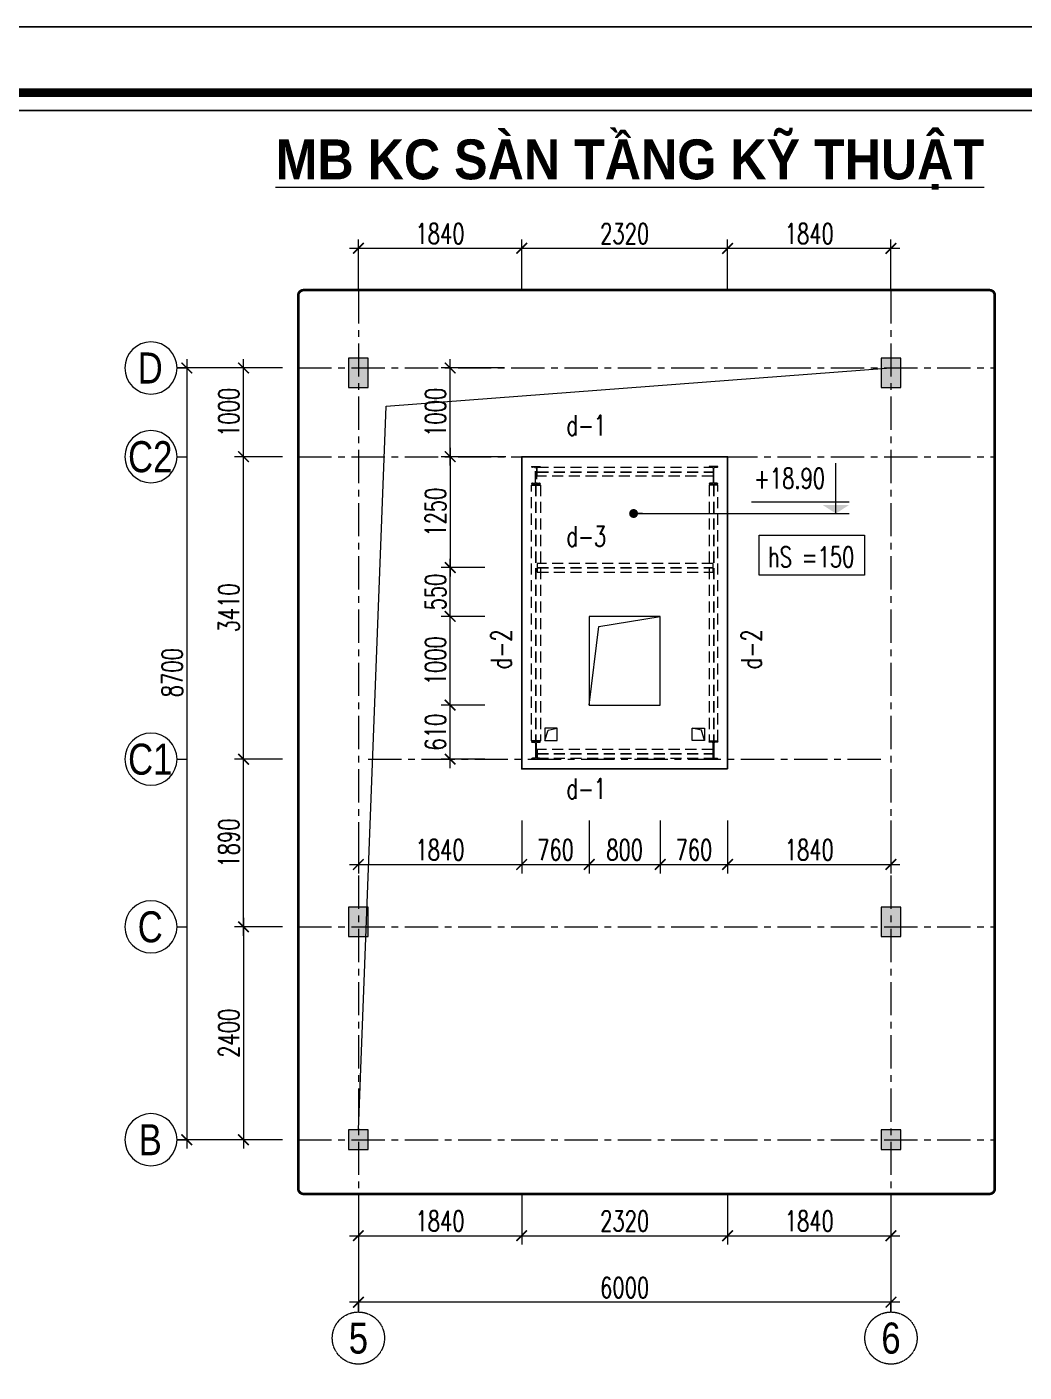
# Model space of a CAD drawing. Header units: millimetres. Extents: x 61738 to 439738, y 60858 to 151243.
# Drawn here: x 243326 to 254560, y 98635 to 113800 of the extents above; entities that cross this region are included whole.
import ezdxf
from ezdxf.enums import TextEntityAlignment as Align

# ---------------------------------------------------------------- set-up
doc = ezdxf.new("R2010")
doc.units = ezdxf.units.MM
doc.linetypes.add('CENTER', pattern=[2, 1.25, -0.25, 0.25, -0.25])
doc.linetypes.add('HIDDEN', pattern=[0.375, 0.25, -0.125])
for name, color, linetype, lineweight in [('10-TEXT', 4, 'Continuous', 15), ('3-THAY', 7, 'Continuous', 18), ('5-DUT', 2, 'HIDDEN', 15), ('6-TRUC', 8, 'CENTER', 9), ('7-HATCH', 8, 'Continuous', 13), ('8-DIM', 8, 'Continuous', 15), ('9-SO HIEU', 8, 'Continuous', 15), ('TEXT', 7, 'Continuous', 25)]:
    doc.layers.add(name, color=color, linetype=linetype, lineweight=lineweight)
for name, color, linetype in [('Khungbo', 32, 'Continuous'), ('KICHTHUOC', 8, 'Continuous'), ('NETTHAY', 9, 'Continuous')]:
    doc.layers.add(name, color=color, linetype=linetype)
doc.styles.add('A3 - Text 2.3', font='Vnsimli.shx', dxfattribs={"width": 0.7, "height": 230})
doc.styles.add('A3 - Text 3.5', font='VnArialH.TTF', dxfattribs={"width": 0.8, "height": 350})
doc.styles.add('A3 - Text 4.5', font='VnArialH-Bold.TTF', dxfattribs={"width": 0.9, "height": 450})
doc.styles.add('A3-Text 2.3', font='vnsimli.shx', dxfattribs={"width": 0.7, "height": 230, "bigfont": 'vn.shx'})
doc.styles.add('T2', font='VnArialH.TTF', dxfattribs={"width": 0.8})
doc.dimstyles.new('A3-1-100', dxfattribs={"dimtxt": 200, "dimasz": 120, "dimexe": 100, "dimexo": 0, "dimgap": 50, "dimtad": 1, "dimdec": 0, "dimdsep": 49, "dimtxsty": 'A3-Text 2.3', "dimblk": 'ARCHTICK', "dimcen": 10, "dimdle": 100, "dimclrd": 8, "dimclre": 8, "dimclrt": 2, "dimadec": 0, "dimazin": 2, "dimtfac": 1, "dimtdec": 0, "dimtix": 1, "dimtmove": 1, "dimatfit": 3, "dimldrblk": 'DOT', "dimfxl": 1, "dimtolj": 1, "dimtzin": 0, "dimlwd": -1, "dimlwe": -1, "dimarcsym": 0})

# ---------------------------------------------------------------- blocks, each defined once
blk = doc.blocks.new('_ArchTick')
at = {"color": 0, "linetype": 'ByBlock', "const_width": 0.15}
blk.add_lwpolyline([(-0.5, -0.5), (0.5, 0.5)], dxfattribs=at)
blk = doc.blocks.new('*D83')
at = {"layer": '8-DIM', "color": 8, "ltscale": 100, "transparency": 16777216}
for p, q in [((247060, 110833), (247060, 111404)), ((248900, 110833), (248900, 111404))]:
    blk.add_line(p, q, dxfattribs=at)
at = {"layer": '8-DIM', "color": 8, "linetype": 'ByBlock', "ltscale": 100, "transparency": 16777216}
blk.add_line((246960, 111304), (249000, 111304), dxfattribs=at)
at = {"layer": 'Defpoints', "color": 0, "ltscale": 100, "transparency": 16777216}
for p in [(248900, 111304), (247060, 110833), (248900, 110833)]:
    blk.add_point(p, dxfattribs=at)
at = {"layer": '8-DIM', "color": 8, "ltscale": 100, "transparency": 16777216, "xscale": 120, "yscale": 120, "zscale": 120, "rotation": 180}
blk.add_blockref('_ArchTick', (247060, 111304), dxfattribs=at)
at = {"layer": '8-DIM', "color": 8, "ltscale": 100, "transparency": 16777216, "xscale": 120, "yscale": 120, "zscale": 120}
blk.add_blockref('_ArchTick', (248900, 111304), dxfattribs=at)
at = {"layer": '8-DIM', "color": 2, "ltscale": 100, "transparency": 16777216, "insert": (247980, 111469), "char_height": 230, "attachment_point": 5, "style": 'A3-Text 2.3'}
blk.add_mtext('\\A1;1840', dxfattribs=at)
blk = doc.blocks.new('_Dot')
at = {"color": 0, "linetype": 'ByBlock', "lineweight": -2}
blk.add_line((-0.5, 0), (-1, 0), dxfattribs=at)
at = {"color": 0, "linetype": 'ByBlock', "const_width": 0.5}
blk.add_lwpolyline([(-0.25, 0, 1), (0.25, 0, 1)], format="xyb", close=True, dxfattribs=at)
blk = doc.blocks.new('*D84')
at = {"layer": '8-DIM', "color": 8, "ltscale": 100, "transparency": 16777216}
for p, q in [((248900, 110833), (248900, 111404)), ((251220, 110833), (251220, 111404))]:
    blk.add_line(p, q, dxfattribs=at)
at = {"layer": '8-DIM', "color": 8, "linetype": 'ByBlock', "ltscale": 100, "transparency": 16777216}
blk.add_line((248800, 111304), (251320, 111304), dxfattribs=at)
at = {"layer": 'Defpoints', "color": 0, "ltscale": 100, "transparency": 16777216}
for p in [(251220, 111304), (248900, 110833), (251220, 110833)]:
    blk.add_point(p, dxfattribs=at)
at = {"layer": '8-DIM', "color": 8, "ltscale": 100, "transparency": 16777216, "xscale": 120, "yscale": 120, "zscale": 120, "rotation": 180}
blk.add_blockref('_ArchTick', (248900, 111304), dxfattribs=at)
at = {"layer": '8-DIM', "color": 8, "ltscale": 100, "transparency": 16777216, "xscale": 120, "yscale": 120, "zscale": 120}
blk.add_blockref('_ArchTick', (251220, 111304), dxfattribs=at)
at = {"layer": '8-DIM', "color": 2, "ltscale": 100, "transparency": 16777216, "insert": (250060, 111469), "char_height": 230, "attachment_point": 5, "style": 'A3-Text 2.3'}
blk.add_mtext('\\A1;2320', dxfattribs=at)
blk = doc.blocks.new('*D85')
at = {"layer": '8-DIM', "color": 8, "ltscale": 100, "transparency": 16777216}
for p, q in [((251220, 110833), (251220, 111404)), ((253060, 110833), (253060, 111404))]:
    blk.add_line(p, q, dxfattribs=at)
at = {"layer": '8-DIM', "color": 8, "linetype": 'ByBlock', "ltscale": 100, "transparency": 16777216}
blk.add_line((251120, 111304), (253160, 111304), dxfattribs=at)
at = {"layer": 'Defpoints', "color": 0, "ltscale": 100, "transparency": 16777216}
for p in [(253060, 111304), (251220, 110833), (253060, 110833)]:
    blk.add_point(p, dxfattribs=at)
at = {"layer": '8-DIM', "color": 8, "ltscale": 100, "transparency": 16777216, "xscale": 120, "yscale": 120, "zscale": 120, "rotation": 180}
blk.add_blockref('_ArchTick', (251220, 111304), dxfattribs=at)
at = {"layer": '8-DIM', "color": 8, "ltscale": 100, "transparency": 16777216, "xscale": 120, "yscale": 120, "zscale": 120}
blk.add_blockref('_ArchTick', (253060, 111304), dxfattribs=at)
at = {"layer": '8-DIM', "color": 2, "ltscale": 100, "transparency": 16777216, "insert": (252140, 111469), "char_height": 230, "attachment_point": 5, "style": 'A3-Text 2.3'}
blk.add_mtext('\\A1;1840', dxfattribs=at)
blk = doc.blocks.new('Truc Y')
at = {"layer": '10-TEXT', "color": 2}
blk.add_line((0, 0), (-150, 0), dxfattribs=at)
blk.add_circle((400, 0), 400, dxfattribs=at)
at = {"layer": '10-TEXT', "color": 2, "style": 'T2', "width": 0.8}
blk.add_attdef('A', text='', height=500, dxfattribs=at).set_placement((400, 13), align=Align.MIDDLE_CENTER)
blk = doc.blocks.new('*D86')
at = {"layer": '8-DIM', "color": 8, "linetype": 'ByBlock', "ltscale": 100, "transparency": 16777216}
blk.add_line((245766, 103555), (245766, 105645), dxfattribs=at)
at = {"layer": '8-DIM', "color": 8, "ltscale": 100, "transparency": 16777216}
for p, q in [((246204, 105545), (245666, 105545)), ((246204, 103655), (245666, 103655))]:
    blk.add_line(p, q, dxfattribs=at)
at = {"layer": 'Defpoints', "color": 0, "ltscale": 100, "transparency": 16777216}
for p in [(245766, 105545), (246204, 105545), (246204, 103655)]:
    blk.add_point(p, dxfattribs=at)
at = {"layer": '8-DIM', "color": 8, "ltscale": 100, "transparency": 16777216, "xscale": 120, "yscale": 120, "zscale": 120}
for p, rotation in [((245766, 105545), 90), ((245766, 103655), 270)]:
    blk.add_blockref('_ArchTick', p, dxfattribs=dict(at, rotation=rotation))
at = {"layer": '8-DIM', "color": 2, "ltscale": 100, "transparency": 16777216, "insert": (245601, 104600), "char_height": 230, "attachment_point": 5, "rotation": 90, "style": 'A3-Text 2.3'}
blk.add_mtext('\\A1;1890', dxfattribs=at)
blk = doc.blocks.new('*D87')
at = {"layer": '8-DIM', "color": 8, "linetype": 'ByBlock', "ltscale": 100, "transparency": 16777216}
blk.add_line((245766, 105445), (245766, 109055), dxfattribs=at)
at = {"layer": '8-DIM', "color": 8, "ltscale": 100, "transparency": 16777216}
for p, q in [((246204, 108955), (245666, 108955)), ((246204, 105545), (245666, 105545))]:
    blk.add_line(p, q, dxfattribs=at)
at = {"layer": 'Defpoints', "color": 0, "ltscale": 100, "transparency": 16777216}
for p in [(245766, 108955), (246204, 108955), (246204, 105545)]:
    blk.add_point(p, dxfattribs=at)
at = {"layer": '8-DIM', "color": 8, "ltscale": 100, "transparency": 16777216, "xscale": 120, "yscale": 120, "zscale": 120}
for p, rotation in [((245766, 108955), 90), ((245766, 105545), 270)]:
    blk.add_blockref('_ArchTick', p, dxfattribs=dict(at, rotation=rotation))
at = {"layer": '8-DIM', "color": 2, "ltscale": 100, "transparency": 16777216, "insert": (245601, 107250), "char_height": 230, "attachment_point": 5, "rotation": 90, "style": 'A3-Text 2.3'}
blk.add_mtext('\\A1;3410', dxfattribs=at)
blk = doc.blocks.new('*D88')
at = {"layer": '8-DIM', "color": 8, "ltscale": 100, "transparency": 16777216}
for p, q in [((246204, 109955), (245666, 109955)), ((246204, 108955), (245666, 108955))]:
    blk.add_line(p, q, dxfattribs=at)
at = {"layer": '8-DIM', "color": 8, "linetype": 'ByBlock', "ltscale": 100, "transparency": 16777216}
blk.add_line((245766, 108855), (245766, 110055), dxfattribs=at)
at = {"layer": 'Defpoints', "color": 0, "ltscale": 100, "transparency": 16777216}
for p in [(245766, 109955), (246204, 109955), (246204, 108955)]:
    blk.add_point(p, dxfattribs=at)
at = {"layer": '8-DIM', "color": 8, "ltscale": 100, "transparency": 16777216, "xscale": 120, "yscale": 120, "zscale": 120}
for p, rotation in [((245766, 109955), 90), ((245766, 108955), 270)]:
    blk.add_blockref('_ArchTick', p, dxfattribs=dict(at, rotation=rotation))
at = {"layer": '8-DIM', "color": 2, "ltscale": 100, "transparency": 16777216, "insert": (245601, 109455), "char_height": 230, "attachment_point": 5, "rotation": 90, "style": 'A3-Text 2.3'}
blk.add_mtext('\\A1;1000', dxfattribs=at)
blk = doc.blocks.new('*D89')
at = {"layer": '8-DIM', "color": 8, "ltscale": 100, "transparency": 16777216}
for p, q in [((246204, 109955), (245027, 109955)), ((246204, 101255), (245027, 101255))]:
    blk.add_line(p, q, dxfattribs=at)
at = {"layer": '8-DIM', "color": 8, "linetype": 'ByBlock', "ltscale": 100, "transparency": 16777216}
blk.add_line((245127, 110055), (245127, 101155), dxfattribs=at)
at = {"layer": 'Defpoints', "color": 0, "ltscale": 100, "transparency": 16777216}
for p in [(246204, 109955), (245127, 101255), (246204, 101255)]:
    blk.add_point(p, dxfattribs=at)
at = {"layer": '8-DIM', "color": 8, "ltscale": 100, "transparency": 16777216, "xscale": 120, "yscale": 120, "zscale": 120}
for p, rotation in [((245127, 109955), 90), ((245127, 101255), 270)]:
    blk.add_blockref('_ArchTick', p, dxfattribs=dict(at, rotation=rotation))
at = {"layer": '8-DIM', "color": 2, "ltscale": 100, "transparency": 16777216, "insert": (244962, 106520), "char_height": 230, "attachment_point": 5, "rotation": 90, "style": 'A3-Text 2.3'}
blk.add_mtext('\\A1;8700', dxfattribs=at)
blk = doc.blocks.new('*D90')
at = {"layer": '8-DIM', "color": 8, "linetype": 'ByBlock', "ltscale": 500, "transparency": 16777216}
blk.add_line((245766, 103755), (245766, 101155), dxfattribs=at)
at = {"layer": '8-DIM', "color": 8, "ltscale": 500, "transparency": 16777216}
for p, q in [((246204, 103655), (245666, 103655)), ((246204, 101255), (245666, 101255))]:
    blk.add_line(p, q, dxfattribs=at)
at = {"layer": 'Defpoints', "color": 0, "ltscale": 500, "transparency": 16777216}
for p in [(246204, 103655), (245766, 101255), (246204, 101255)]:
    blk.add_point(p, dxfattribs=at)
at = {"layer": '8-DIM', "color": 8, "ltscale": 500, "transparency": 16777216, "xscale": 120, "yscale": 120, "zscale": 120}
for p, rotation in [((245766, 103655), 90), ((245766, 101255), 270)]:
    blk.add_blockref('_ArchTick', p, dxfattribs=dict(at, rotation=rotation))
at = {"layer": '8-DIM', "color": 2, "ltscale": 500, "transparency": 16777216, "insert": (245601, 102455), "char_height": 230, "attachment_point": 5, "rotation": 90, "style": 'A3-Text 2.3'}
blk.add_mtext('\\A1;2400', dxfattribs=at)
blk = doc.blocks.new('Truc X')
at = {"layer": '6-TRUC', "color": 2}
blk.add_line((0, 0), (0, 150), dxfattribs=at)
blk.add_circle((0, -400), 400, dxfattribs=at)
at = {"layer": '6-TRUC', "color": 2, "style": 'A3 - Text 3.5', "width": 0.8}
blk.add_attdef('1', text='', height=500, dxfattribs=at).set_placement((-13, -400), align=Align.MIDDLE_CENTER)
blk = doc.blocks.new('*D91')
at = {"layer": '8-DIM', "color": 8, "ltscale": 100, "transparency": 16777216}
for p, q in [((247060, 100644), (247060, 100073)), ((248900, 100644), (248900, 100073))]:
    blk.add_line(p, q, dxfattribs=at)
at = {"layer": '8-DIM', "color": 8, "linetype": 'ByBlock', "ltscale": 100, "transparency": 16777216}
blk.add_line((246960, 100173), (249000, 100173), dxfattribs=at)
at = {"layer": 'Defpoints', "color": 0, "ltscale": 100, "transparency": 16777216}
for p in [(247060, 100644), (248900, 100644), (248900, 100173)]:
    blk.add_point(p, dxfattribs=at)
at = {"layer": '8-DIM', "color": 8, "ltscale": 100, "transparency": 16777216, "xscale": 120, "yscale": 120, "zscale": 120, "rotation": 180}
blk.add_blockref('_ArchTick', (247060, 100173), dxfattribs=at)
at = {"layer": '8-DIM', "color": 8, "ltscale": 100, "transparency": 16777216, "xscale": 120, "yscale": 120, "zscale": 120}
blk.add_blockref('_ArchTick', (248900, 100173), dxfattribs=at)
at = {"layer": '8-DIM', "color": 2, "ltscale": 100, "transparency": 16777216, "insert": (247980, 100338), "char_height": 230, "attachment_point": 5, "style": 'A3-Text 2.3'}
blk.add_mtext('\\A1;1840', dxfattribs=at)
blk = doc.blocks.new('*D92')
at = {"layer": '8-DIM', "color": 8, "ltscale": 100, "transparency": 16777216}
for p, q in [((248900, 100644), (248900, 100073)), ((251220, 100644), (251220, 100073))]:
    blk.add_line(p, q, dxfattribs=at)
at = {"layer": '8-DIM', "color": 8, "linetype": 'ByBlock', "ltscale": 100, "transparency": 16777216}
blk.add_line((248800, 100173), (251320, 100173), dxfattribs=at)
at = {"layer": 'Defpoints', "color": 0, "ltscale": 100, "transparency": 16777216}
for p in [(248900, 100644), (251220, 100644), (251220, 100173)]:
    blk.add_point(p, dxfattribs=at)
at = {"layer": '8-DIM', "color": 8, "ltscale": 100, "transparency": 16777216, "xscale": 120, "yscale": 120, "zscale": 120, "rotation": 180}
blk.add_blockref('_ArchTick', (248900, 100173), dxfattribs=at)
at = {"layer": '8-DIM', "color": 8, "ltscale": 100, "transparency": 16777216, "xscale": 120, "yscale": 120, "zscale": 120}
blk.add_blockref('_ArchTick', (251220, 100173), dxfattribs=at)
at = {"layer": '8-DIM', "color": 2, "ltscale": 100, "transparency": 16777216, "insert": (250060, 100338), "char_height": 230, "attachment_point": 5, "style": 'A3-Text 2.3'}
blk.add_mtext('\\A1;2320', dxfattribs=at)
blk = doc.blocks.new('*D93')
at = {"layer": '8-DIM', "color": 8, "ltscale": 100, "transparency": 16777216}
for p, q in [((251220, 100644), (251220, 100073)), ((253060, 100644), (253060, 100073))]:
    blk.add_line(p, q, dxfattribs=at)
at = {"layer": '8-DIM', "color": 8, "linetype": 'ByBlock', "ltscale": 100, "transparency": 16777216}
blk.add_line((251120, 100173), (253160, 100173), dxfattribs=at)
at = {"layer": 'Defpoints', "color": 0, "ltscale": 100, "transparency": 16777216}
for p in [(251220, 100644), (253060, 100644), (253060, 100173)]:
    blk.add_point(p, dxfattribs=at)
at = {"layer": '8-DIM', "color": 8, "ltscale": 100, "transparency": 16777216, "xscale": 120, "yscale": 120, "zscale": 120, "rotation": 180}
blk.add_blockref('_ArchTick', (251220, 100173), dxfattribs=at)
at = {"layer": '8-DIM', "color": 8, "ltscale": 100, "transparency": 16777216, "xscale": 120, "yscale": 120, "zscale": 120}
blk.add_blockref('_ArchTick', (253060, 100173), dxfattribs=at)
at = {"layer": '8-DIM', "color": 2, "ltscale": 100, "transparency": 16777216, "insert": (252140, 100338), "char_height": 230, "attachment_point": 5, "style": 'A3-Text 2.3'}
blk.add_mtext('\\A1;1840', dxfattribs=at)
blk = doc.blocks.new('*D94')
at = {"layer": '8-DIM', "color": 8, "ltscale": 100, "transparency": 16777216}
for p, q in [((247060, 100644), (247060, 99323)), ((253060, 100644), (253060, 99323))]:
    blk.add_line(p, q, dxfattribs=at)
at = {"layer": '8-DIM', "color": 8, "linetype": 'ByBlock', "ltscale": 100, "transparency": 16777216}
blk.add_line((253160, 99423), (246960, 99423), dxfattribs=at)
at = {"layer": 'Defpoints', "color": 0, "ltscale": 100, "transparency": 16777216}
for p in [(247060, 100644), (253060, 100644), (247060, 99423)]:
    blk.add_point(p, dxfattribs=at)
at = {"layer": '8-DIM', "color": 8, "ltscale": 100, "transparency": 16777216, "xscale": 120, "yscale": 120, "zscale": 120, "rotation": 180}
blk.add_blockref('_ArchTick', (247060, 99423), dxfattribs=at)
at = {"layer": '8-DIM', "color": 8, "ltscale": 100, "transparency": 16777216, "xscale": 120, "yscale": 120, "zscale": 120}
blk.add_blockref('_ArchTick', (253060, 99423), dxfattribs=at)
at = {"layer": '8-DIM', "color": 2, "ltscale": 100, "transparency": 16777216, "insert": (250060, 99588), "char_height": 230, "attachment_point": 5, "style": 'A3-Text 2.3'}
blk.add_mtext('\\A1;6000', dxfattribs=at)
blk = doc.blocks.new('*D95')
at = {"layer": '8-DIM', "color": 8, "ltscale": 500, "transparency": 16777216}
for p, q in [((248483, 106155), (247994, 106155)), ((248483, 105545), (247994, 105545))]:
    blk.add_line(p, q, dxfattribs=at)
at = {"layer": '8-DIM', "color": 8, "linetype": 'ByBlock', "ltscale": 500, "transparency": 16777216}
blk.add_line((248094, 105445), (248094, 106255), dxfattribs=at)
at = {"layer": 'Defpoints', "color": 0, "ltscale": 500, "transparency": 16777216}
for p in [(248094, 106155), (248483, 106155), (248483, 105545)]:
    blk.add_point(p, dxfattribs=at)
at = {"layer": '8-DIM', "color": 8, "ltscale": 500, "transparency": 16777216, "xscale": 120, "yscale": 120, "zscale": 120}
for p, rotation in [((248094, 106155), 90), ((248094, 105545), 270)]:
    blk.add_blockref('_ArchTick', p, dxfattribs=dict(at, rotation=rotation))
at = {"layer": '8-DIM', "color": 2, "ltscale": 500, "transparency": 16777216, "insert": (247929, 105850), "char_height": 230, "attachment_point": 5, "rotation": 90, "style": 'A3-Text 2.3'}
blk.add_mtext('\\A1;610', dxfattribs=at)
blk = doc.blocks.new('*D96')
at = {"layer": '8-DIM', "color": 8, "linetype": 'ByBlock', "ltscale": 500, "transparency": 16777216}
blk.add_line((248094, 106055), (248094, 107255), dxfattribs=at)
at = {"layer": '8-DIM', "color": 8, "ltscale": 500, "transparency": 16777216}
for p, q in [((248483, 107155), (247994, 107155)), ((248483, 106155), (247994, 106155))]:
    blk.add_line(p, q, dxfattribs=at)
at = {"layer": 'Defpoints', "color": 0, "ltscale": 500, "transparency": 16777216}
for p in [(248094, 107155), (248483, 107155), (248483, 106155)]:
    blk.add_point(p, dxfattribs=at)
at = {"layer": '8-DIM', "color": 8, "ltscale": 500, "transparency": 16777216, "xscale": 120, "yscale": 120, "zscale": 120}
for p, rotation in [((248094, 107155), 90), ((248094, 106155), 270)]:
    blk.add_blockref('_ArchTick', p, dxfattribs=dict(at, rotation=rotation))
at = {"layer": '8-DIM', "color": 2, "ltscale": 500, "transparency": 16777216, "insert": (247929, 106655), "char_height": 230, "attachment_point": 5, "rotation": 90, "style": 'A3-Text 2.3'}
blk.add_mtext('\\A1;1000', dxfattribs=at)
blk = doc.blocks.new('*D97')
at = {"layer": '8-DIM', "color": 8, "ltscale": 500, "transparency": 16777216}
for p, q in [((248900, 104853), (248900, 104258)), ((249660, 104853), (249660, 104258))]:
    blk.add_line(p, q, dxfattribs=at)
at = {"layer": '8-DIM', "color": 8, "linetype": 'ByBlock', "ltscale": 500, "transparency": 16777216}
blk.add_line((248800, 104358), (249760, 104358), dxfattribs=at)
at = {"layer": 'Defpoints', "color": 0, "ltscale": 500, "transparency": 16777216}
for p in [(248900, 104853), (249660, 104853), (249660, 104358)]:
    blk.add_point(p, dxfattribs=at)
at = {"layer": '8-DIM', "color": 8, "ltscale": 500, "transparency": 16777216, "xscale": 120, "yscale": 120, "zscale": 120, "rotation": 180}
blk.add_blockref('_ArchTick', (248900, 104358), dxfattribs=at)
at = {"layer": '8-DIM', "color": 8, "ltscale": 500, "transparency": 16777216, "xscale": 120, "yscale": 120, "zscale": 120}
blk.add_blockref('_ArchTick', (249660, 104358), dxfattribs=at)
at = {"layer": '8-DIM', "color": 2, "ltscale": 500, "transparency": 16777216, "insert": (249280, 104523), "char_height": 230, "attachment_point": 5, "style": 'A3-Text 2.3'}
blk.add_mtext('\\A1;760', dxfattribs=at)
blk = doc.blocks.new('*D98')
at = {"layer": '8-DIM', "color": 8, "ltscale": 500, "transparency": 16777216}
for p, q in [((249660, 104853), (249660, 104258)), ((250460, 104853), (250460, 104258))]:
    blk.add_line(p, q, dxfattribs=at)
at = {"layer": '8-DIM', "color": 8, "linetype": 'ByBlock', "ltscale": 500, "transparency": 16777216}
blk.add_line((249560, 104358), (250560, 104358), dxfattribs=at)
at = {"layer": 'Defpoints', "color": 0, "ltscale": 500, "transparency": 16777216}
for p in [(249660, 104853), (250460, 104853), (250460, 104358)]:
    blk.add_point(p, dxfattribs=at)
at = {"layer": '8-DIM', "color": 8, "ltscale": 500, "transparency": 16777216, "xscale": 120, "yscale": 120, "zscale": 120, "rotation": 180}
blk.add_blockref('_ArchTick', (249660, 104358), dxfattribs=at)
at = {"layer": '8-DIM', "color": 8, "ltscale": 500, "transparency": 16777216, "xscale": 120, "yscale": 120, "zscale": 120}
blk.add_blockref('_ArchTick', (250460, 104358), dxfattribs=at)
at = {"layer": '8-DIM', "color": 2, "ltscale": 500, "transparency": 16777216, "insert": (250060, 104523), "char_height": 230, "attachment_point": 5, "style": 'A3-Text 2.3'}
blk.add_mtext('\\A1;800', dxfattribs=at)
blk = doc.blocks.new('*D99')
at = {"layer": '8-DIM', "color": 8, "ltscale": 500, "transparency": 16777216}
for p, q in [((250460, 104853), (250460, 104258)), ((251220, 104853), (251220, 104258))]:
    blk.add_line(p, q, dxfattribs=at)
at = {"layer": '8-DIM', "color": 8, "linetype": 'ByBlock', "ltscale": 500, "transparency": 16777216}
blk.add_line((250360, 104358), (251320, 104358), dxfattribs=at)
at = {"layer": 'Defpoints', "color": 0, "ltscale": 500, "transparency": 16777216}
for p in [(250460, 104853), (251220, 104853), (251220, 104358)]:
    blk.add_point(p, dxfattribs=at)
at = {"layer": '8-DIM', "color": 8, "ltscale": 500, "transparency": 16777216, "xscale": 120, "yscale": 120, "zscale": 120, "rotation": 180}
blk.add_blockref('_ArchTick', (250460, 104358), dxfattribs=at)
at = {"layer": '8-DIM', "color": 8, "ltscale": 500, "transparency": 16777216, "xscale": 120, "yscale": 120, "zscale": 120}
blk.add_blockref('_ArchTick', (251220, 104358), dxfattribs=at)
at = {"layer": '8-DIM', "color": 2, "ltscale": 500, "transparency": 16777216, "insert": (250840, 104523), "char_height": 230, "attachment_point": 5, "style": 'A3-Text 2.3'}
blk.add_mtext('\\A1;760', dxfattribs=at)
blk = doc.blocks.new('*D100')
at = {"layer": '8-DIM', "color": 8, "ltscale": 500, "transparency": 16777216}
for p, q in [((248483, 107705), (247994, 107705)), ((248483, 107155), (247994, 107155))]:
    blk.add_line(p, q, dxfattribs=at)
at = {"layer": '8-DIM', "color": 8, "linetype": 'ByBlock', "ltscale": 500, "transparency": 16777216}
blk.add_line((248094, 107055), (248094, 107805), dxfattribs=at)
at = {"layer": 'Defpoints', "color": 0, "ltscale": 500, "transparency": 16777216}
for p in [(248094, 107705), (248483, 107705), (248483, 107155)]:
    blk.add_point(p, dxfattribs=at)
at = {"layer": '8-DIM', "color": 8, "ltscale": 500, "transparency": 16777216, "xscale": 120, "yscale": 120, "zscale": 120}
for p, rotation in [((248094, 107705), 90), ((248094, 107155), 270)]:
    blk.add_blockref('_ArchTick', p, dxfattribs=dict(at, rotation=rotation))
at = {"layer": '8-DIM', "color": 2, "ltscale": 500, "transparency": 16777216, "insert": (247929, 107430), "char_height": 230, "attachment_point": 5, "rotation": 90, "style": 'A3-Text 2.3'}
blk.add_mtext('\\A1;550', dxfattribs=at)
blk = doc.blocks.new('*D156')
at = {"layer": '8-DIM', "color": 8, "linetype": 'ByBlock', "ltscale": 500, "transparency": 16777216}
blk.add_line((248094, 109055), (248094, 107605), dxfattribs=at)
at = {"layer": '8-DIM', "color": 8, "ltscale": 500, "transparency": 16777216}
for p, q in [((248722, 108955), (247994, 108955)), ((248483, 107705), (247994, 107705))]:
    blk.add_line(p, q, dxfattribs=at)
at = {"layer": 'Defpoints', "color": 0, "ltscale": 500, "transparency": 16777216}
for p in [(248722, 108955), (248094, 107705), (248483, 107705)]:
    blk.add_point(p, dxfattribs=at)
at = {"layer": '8-DIM', "color": 8, "ltscale": 500, "transparency": 16777216, "xscale": 120, "yscale": 120, "zscale": 120}
for p, rotation in [((248094, 108955), 90), ((248094, 107705), 270)]:
    blk.add_blockref('_ArchTick', p, dxfattribs=dict(at, rotation=rotation))
at = {"layer": '8-DIM', "color": 2, "ltscale": 500, "transparency": 16777216, "insert": (247929, 108330), "char_height": 230, "attachment_point": 5, "rotation": 90, "style": 'A3-Text 2.3'}
blk.add_mtext('\\A1;1250', dxfattribs=at)
blk = doc.blocks.new('*D157')
at = {"layer": '8-DIM', "color": 8, "ltscale": 500, "transparency": 16777216}
for p, q in [((247060, 104834), (247060, 104258)), ((248900, 104834), (248900, 104258))]:
    blk.add_line(p, q, dxfattribs=at)
at = {"layer": '8-DIM', "color": 8, "linetype": 'ByBlock', "ltscale": 500, "transparency": 16777216}
blk.add_line((246960, 104358), (249000, 104358), dxfattribs=at)
at = {"layer": 'Defpoints', "color": 0, "ltscale": 500, "transparency": 16777216}
for p in [(247060, 104834), (248900, 104834), (248900, 104358)]:
    blk.add_point(p, dxfattribs=at)
at = {"layer": '8-DIM', "color": 8, "ltscale": 500, "transparency": 16777216, "xscale": 120, "yscale": 120, "zscale": 120, "rotation": 180}
blk.add_blockref('_ArchTick', (247060, 104358), dxfattribs=at)
at = {"layer": '8-DIM', "color": 8, "ltscale": 500, "transparency": 16777216, "xscale": 120, "yscale": 120, "zscale": 120}
blk.add_blockref('_ArchTick', (248900, 104358), dxfattribs=at)
at = {"layer": '8-DIM', "color": 2, "ltscale": 500, "transparency": 16777216, "insert": (247980, 104523), "char_height": 230, "attachment_point": 5, "style": 'A3-Text 2.3'}
blk.add_mtext('\\A1;1840', dxfattribs=at)
blk = doc.blocks.new('*D158')
at = {"layer": '8-DIM', "color": 8, "ltscale": 500, "transparency": 16777216}
for p, q in [((251220, 104853), (251220, 104258)), ((253060, 104853), (253060, 104258))]:
    blk.add_line(p, q, dxfattribs=at)
at = {"layer": '8-DIM', "color": 8, "linetype": 'ByBlock', "ltscale": 500, "transparency": 16777216}
blk.add_line((251120, 104358), (253160, 104358), dxfattribs=at)
at = {"layer": 'Defpoints', "color": 0, "ltscale": 500, "transparency": 16777216}
for p in [(251220, 104853), (253060, 104853), (253060, 104358)]:
    blk.add_point(p, dxfattribs=at)
at = {"layer": '8-DIM', "color": 8, "ltscale": 500, "transparency": 16777216, "xscale": 120, "yscale": 120, "zscale": 120, "rotation": 180}
blk.add_blockref('_ArchTick', (251220, 104358), dxfattribs=at)
at = {"layer": '8-DIM', "color": 8, "ltscale": 500, "transparency": 16777216, "xscale": 120, "yscale": 120, "zscale": 120}
blk.add_blockref('_ArchTick', (253060, 104358), dxfattribs=at)
at = {"layer": '8-DIM', "color": 2, "ltscale": 500, "transparency": 16777216, "insert": (252140, 104523), "char_height": 230, "attachment_point": 5, "style": 'A3-Text 2.3'}
blk.add_mtext('\\A1;1840', dxfattribs=at)
blk = doc.blocks.new('*D159')
at = {"layer": '8-DIM', "color": 8, "ltscale": 500, "transparency": 16777216}
for p, q in [((248705, 109955), (247994, 109955)), ((248705, 108955), (247994, 108955))]:
    blk.add_line(p, q, dxfattribs=at)
at = {"layer": '8-DIM', "color": 8, "linetype": 'ByBlock', "ltscale": 500, "transparency": 16777216}
blk.add_line((248094, 108855), (248094, 110055), dxfattribs=at)
at = {"layer": 'Defpoints', "color": 0, "ltscale": 500, "transparency": 16777216}
for p in [(248094, 109955), (248705, 109955), (248705, 108955)]:
    blk.add_point(p, dxfattribs=at)
at = {"layer": '8-DIM', "color": 8, "ltscale": 500, "transparency": 16777216, "xscale": 120, "yscale": 120, "zscale": 120}
for p, rotation in [((248094, 109955), 90), ((248094, 108955), 270)]:
    blk.add_blockref('_ArchTick', p, dxfattribs=dict(at, rotation=rotation))
at = {"layer": '8-DIM', "color": 2, "ltscale": 500, "transparency": 16777216, "insert": (247929, 109455), "char_height": 230, "attachment_point": 5, "rotation": 90, "style": 'A3-Text 2.3'}
blk.add_mtext('\\A1;1000', dxfattribs=at)
blk = doc.blocks.new('*U61')
at = {"layer": '10-TEXT'}
for p, q in [((17615, 449767), (17615, 450310)), ((16706, 449893), (17756, 449893)), ((16710, 449766), (17757, 449766))]:
    blk.add_line(p, q, dxfattribs=at)
at = {"layer": '10-TEXT', "color": 1}
blk.add_solid([(17756, 449858), (17615, 449767), (17473, 449858)], dxfattribs=at)
blk = doc.blocks.new('CDS12')
at = {"layer": 'Defpoints'}
blk.add_lwpolyline([(91835, 363353), (49835, 363353), (49835, 393053), (91835, 393053)], close=True, dxfattribs=at)
at = {"layer": 'Khungbo', "color": 1, "const_width": 100}
blk.add_lwpolyline([(91094, 364100), (50996, 364100), (50996, 392312), (91094, 392312)], close=True, dxfattribs=at)
at = {"layer": 'Khungbo', "color": 1}
blk.add_lwpolyline([(90894, 364300), (51196, 364300), (51196, 392112), (90894, 392112)], close=True, dxfattribs=at)

msp = doc.modelspace()

# ---------------------------------------------------------------- hatches: boundary and pattern name
at = {"layer": '7-HATCH', "ltscale": 400}
h = msp.add_hatch(color=256, dxfattribs=at)
h.dxf.hatch_style = 1
h.paths.add_polyline_path([(247170.3, 110065), (246950.3, 110065), (246950.3, 109735), (247170.3, 109735)])
h = msp.add_hatch(color=256, dxfattribs=at)
h.dxf.hatch_style = 1
h.paths.add_polyline_path([(253170.3, 110065), (252950.3, 110065), (252950.3, 109735), (253170.3, 109735)])
h = msp.add_hatch(color=256, dxfattribs=at)
h.dxf.hatch_style = 1
h.paths.add_polyline_path([(247156.9, 103875), (246950.3, 103875), (246950.3, 103545), (247144.2, 103545)])
h.paths.add_polyline_path([(247170.3, 103875), (247156.9, 103875), (247144.2, 103545), (247170.3, 103545)])
h = msp.add_hatch(color=256, dxfattribs=at)
h.dxf.hatch_style = 1
h.paths.add_polyline_path([(253170.3, 103875), (252950.3, 103875), (252950.3, 103545), (253170.3, 103545)])
h = msp.add_hatch(color=256, dxfattribs=at)
h.dxf.hatch_style = 1
h.paths.add_polyline_path([(246950.3, 101145), (247170.3, 101145), (247170.3, 101365), (246950.3, 101365)])
h = msp.add_hatch(color=256, dxfattribs=at)
h.dxf.hatch_style = 1
h.paths.add_polyline_path([(252950.3, 101365), (252950.3, 101145), (253170.3, 101145), (253170.3, 101365)])

# ---------------------------------------------------------------- linework, layer by layer
at = {"layer": '3-THAY'}
for points in [[(246950.3, 109735), (247170.3, 109735), (247170.3, 110065), (246950.3, 110065)], [(252950.3, 109735), (253170.3, 109735), (253170.3, 110065), (252950.3, 110065)], [(246950.3, 103545), (247170.3, 103545), (247170.3, 103875), (246950.3, 103875)], [(252950.3, 103545), (253170.3, 103545), (253170.3, 103875), (252950.3, 103875)], [(246950.3, 101145), (247170.3, 101145), (247170.3, 101365), (246950.3, 101365)], [(252950.3, 101145), (253170.3, 101145), (253170.3, 101365), (252950.3, 101365)]]:
    msp.add_lwpolyline(points, close=True, dxfattribs=at)
at = {"layer": '3-THAY', "ltscale": 500}
for points in [[(247060.3, 101365), (247374.5, 109526.2), (253060.3, 109955)], [(249660.3, 106155), (249770.1, 107042.5), (250460.3, 107155)], [(249160.3, 105755), (249196.7, 105871.2), (249300.3, 105895)], [(250960.2, 105755), (250923.9, 105871.2), (250820.2, 105895)]]:
    msp.add_lwpolyline(points, dxfattribs=at)
at = {"layer": '3-THAY'}
for points in [[(251110.3, 108845.1), (251010.3, 108845.1), (251010.3, 108845.1, 0.4142136), (251020.3, 108835.1), (251045.3, 108835.1, -0.4142136), (251055.3, 108825.1), (251055.3, 108665.1, -0.4142136), (251045.3, 108655.1), (251020.3, 108655.1, 0.4142136), (251010.3, 108645.1), (251010.3, 108645.1), (251110.3, 108645.1), (251110.3, 108645.1, 0.4142136), (251100.3, 108655.1), (251075.3, 108655.1, -0.4142136), (251065.3, 108665.1), (251065.3, 108825.1, -0.4142136), (251075.3, 108835.1), (251100.3, 108835.1, 0.4142136), (251110.3, 108845.1)], [(249010.3, 105545), (249110.3, 105545), (249110.3, 105545, 0.4142136), (249100.3, 105555), (249075.3, 105555, -0.4142136), (249065.3, 105565), (249065.3, 105725, -0.4142136), (249075.3, 105735), (249100.3, 105735, 0.4142136), (249110.3, 105745), (249110.3, 105745), (249010.3, 105745), (249010.3, 105745, 0.4142136), (249020.3, 105735), (249045.3, 105735, -0.4142136), (249055.3, 105725), (249055.3, 105565, -0.4142136), (249045.3, 105555), (249020.3, 105555, 0.4142136), (249010.3, 105545)], [(251110.3, 105545), (251010.3, 105545), (251010.3, 105545, -0.4142136), (251020.3, 105555), (251045.3, 105555, 0.4142136), (251055.3, 105565), (251055.3, 105725, 0.4142136), (251045.3, 105735), (251020.3, 105735, -0.4142136), (251010.3, 105745), (251010.3, 105745), (251110.3, 105745), (251110.3, 105745, -0.4142136), (251100.3, 105735), (251075.3, 105735, 0.4142136), (251065.3, 105725), (251065.3, 105565, 0.4142136), (251075.3, 105555), (251100.3, 105555, -0.4142136), (251110.3, 105545)]]:
    msp.add_lwpolyline(points, format="xyb", close=True, dxfattribs=at)
at = {"layer": '3-THAY', "ltscale": 500}
for points in [[(251575.4, 108070.2), (252762.6, 108070.2), (252762.6, 107618.6), (251575.4, 107618.6)], [(249660.3, 107155), (249660.3, 106155), (250460.3, 106155), (250460.3, 107155)], [(249160.3, 105755), (249300.3, 105755), (249300.3, 105895), (249160.3, 105895)], [(250960.2, 105755), (250820.2, 105755), (250820.2, 105895), (250960.2, 105895)]]:
    msp.add_lwpolyline(points, close=True, dxfattribs=at)
at = {"layer": '5-DUT', "ltscale": 500, "const_width": 30}
msp.add_lwpolyline([(246442.5, 110832.6), (254170.3, 110832.6, -0.4142136), (254230.3, 110772.6), (254230.3, 100704.2, -0.4142136), (254170.3, 100644.2), (246442.5, 100644.2, -0.4142136), (246382.5, 100704.2), (246382.5, 110772.6, -0.4142136)], format="xyb", close=True, dxfattribs=at)
at = {"layer": '5-DUT', "ltscale": 500}
msp.add_lwpolyline([(249010.3, 108845.1), (249110.3, 108845.1), (249110.3, 108845.1, -0.4142136), (249100.3, 108835.1), (249075.3, 108835.1, 0.4142136), (249065.3, 108825.1), (249065.3, 108665.1, 0.4142136), (249075.3, 108655.1), (249100.3, 108655.1, -0.4142136), (249110.3, 108645.1), (249110.3, 108645.1), (249010.3, 108645.1), (249010.3, 108645.1, -0.4142136), (249020.3, 108655.1), (249045.3, 108655.1, 0.4142136), (249055.3, 108665.1), (249055.3, 108825.1, 0.4142136), (249045.3, 108835.1), (249020.3, 108835.1, -0.4142136), (249010.3, 108845.1)], format="xyb", close=True, dxfattribs=at)
for points in [[(251055.3, 108735.1), (249075.3, 108735.1), (249075.3, 108835.1), (251045.3, 108835.1)], [(249075.3, 108785.1), (251055.3, 108785.1)], [(249075.3, 108782.1), (251055.3, 108782.1)], [(249010.3, 105750.2), (249010.3, 108634.9), (249110.3, 108634.9), (249110.3, 105750.2), (249010.3, 105750.2)], [(249057.3, 108634.9), (249057.3, 105750.2)], [(249060.3, 108634.9), (249060.3, 105750.2)], [(251110.2, 105750.2), (251110.2, 108634.9), (251010.2, 108634.9), (251010.2, 105750.2), (251110.2, 105750.2)], [(251060.2, 108634.9), (251060.2, 105750.2)], [(251063.2, 108634.9), (251063.2, 105750.2)], [(251055.3, 107752), (249075.3, 107752), (249075.3, 107652), (251055.3, 107652), (251055.3, 107752)], [(249075.3, 107705), (251055.3, 107705)], [(249075.3, 107702), (251055.3, 107702)], [(251055.3, 105654.9), (249075.3, 105654.9), (249075.3, 105554.9), (251045.3, 105554.9)], [(249075.3, 105607.9), (251055.3, 105607.9)], [(249075.3, 105604.9), (251055.3, 105604.9)]]:
    msp.add_lwpolyline(points, dxfattribs=at)
at = {"layer": '6-TRUC', "ltscale": 300}
for p, q in [((247060.3, 110832.6), (247060.3, 100644.2)), ((253060.3, 110832.6), (253060.3, 100644.2)), ((246382.5, 109955), (254230.3, 109955)), ((246382.5, 108955), (254230.3, 108955)), ((248900.3, 108845), (248900.3, 105545)), ((251220.3, 105545), (251220.3, 108845)), ((247170.3, 105545), (252950.3, 105545)), ((246382.5, 103655), (254230.3, 103655)), ((246382.5, 101255), (254230.3, 101255))]:
    msp.add_line(p, q, dxfattribs=at)
msp.add_lwpolyline([(251220.3, 105435), (251220.3, 108955), (248900.3, 108955), (248900.3, 105435)], close=True, dxfattribs=at)
at = {"layer": 'NETTHAY'}
msp.add_lwpolyline([(251220.3, 105435), (251220.3, 108955), (248900.3, 108955), (248900.3, 105435)], close=True, dxfattribs=at)

# ---------------------------------------------------------------- block references
at = {"layer": 'KICHTHUOC'}
msp.add_blockref('CDS12', (179903.3, -279252.9), dxfattribs=at)
ref = msp.add_blockref('Truc Y', (245016.9, 109955), dxfattribs=dict(at, xscale=-0.7349999999569263, yscale=0.7349999999423744, zscale=0.7349999999511055))
ref.add_attrib('A', 'D', dxfattribs={"layer": 'TEXT', "height": 350, "style": 'T2', "width": 0.8}).set_placement((244715.1, 109955), align=Align.MIDDLE_CENTER)
ref = msp.add_blockref('Truc Y', (245016.9, 108955), dxfattribs=dict(at, xscale=-0.7349999999569263, yscale=0.7349999999423744, zscale=0.7349999999511055))
ref.add_attrib('A', 'c2', dxfattribs={"layer": 'TEXT', "height": 350, "style": 'T2', "width": 0.8}).set_placement((244715.1, 108955), align=Align.MIDDLE_CENTER)
at = {"layer": 'KICHTHUOC', "xscale": 1.045454545455868, "yscale": 1.045454545455868, "zscale": 1.045454545455868}
msp.add_blockref('*U61', (234024.3, -361896.2), dxfattribs=at)
at = {"layer": 'KICHTHUOC'}
ref = msp.add_blockref('Truc Y', (245016.9, 105545), dxfattribs=dict(at, xscale=-0.7349999999569263, yscale=0.7349999999423744, zscale=0.7349999999511055))
ref.add_attrib('A', 'c1', dxfattribs={"layer": 'TEXT', "height": 350, "style": 'T2', "width": 0.8}).set_placement((244715.1, 105545), align=Align.MIDDLE_CENTER)
ref = msp.add_blockref('Truc Y', (245016.9, 103655), dxfattribs=dict(at, xscale=-0.7349999999569263, yscale=0.7349999999423744, zscale=0.7349999999511055))
ref.add_attrib('A', 'c', dxfattribs={"layer": 'TEXT', "height": 350, "style": 'T2', "width": 0.8}).set_placement((244715.1, 103655), align=Align.MIDDLE_CENTER)
ref = msp.add_blockref('Truc Y', (245016.9, 101255), dxfattribs=dict(at, xscale=-0.7349999999569263, yscale=0.7349999999423744, zscale=0.7349999999511055))
ref.add_attrib('A', 'B', dxfattribs={"layer": 'TEXT', "height": 350, "style": 'T2', "width": 0.8}).set_placement((244715.1, 101255), align=Align.MIDDLE_CENTER)
ref = msp.add_blockref('Truc X', (247060.3, 99313), dxfattribs=dict(at, xscale=0.7349999999569263, yscale=0.7349999999569263, zscale=0.7349999999569263))
ref.add_attrib('1', '5', dxfattribs={"layer": 'TEXT', "color": 2, "height": 350, "style": 'A3 - Text 3.5', "width": 0.8}).set_placement((247060.3, 99019), align=Align.MIDDLE_CENTER)
ref = msp.add_blockref('Truc X', (253060.3, 99313), dxfattribs=dict(at, xscale=0.7349999999569263, yscale=0.7349999999569263, zscale=0.7349999999569263))
ref.add_attrib('1', '6', dxfattribs={"layer": 'TEXT', "color": 2, "height": 350, "style": 'A3 - Text 3.5', "width": 0.8}).set_placement((253060.3, 99019), align=Align.MIDDLE_CENTER)

# ---------------------------------------------------------------- texts
at = {"layer": '10-TEXT', "style": 'A3 - Text 4.5', "width": 0.9}
msp.add_text('%%Umb kc SµN TÇNG kü thuËt', height=450, dxfattribs=at).set_placement((250118.2, 112081.6), align=Align.CENTER)
at = {"layer": '10-TEXT', "style": 'A3 - Text 2.3', "width": 0.7}
for s, p in [('d-1', (249403, 109193.4)), ('+18.90', (251517, 108596.1)), ('d-3', (249403, 107943.4)), ('hS =150', (251674.8, 107708.8)), ('d-1', (249403, 105097.5))]:
    msp.add_text(s, height=230, dxfattribs=at).set_placement(p)
for p in [(248783.6, 106559), (251603, 106559)]:
    msp.add_text('d-2', height=230, rotation=90, dxfattribs=at).set_placement(p)

# ---------------------------------------------------------------- dimensions: what is measured, and where the dimension line sits
at = {"layer": '8-DIM', "ltscale": 100}
for base, p1, p2, picture, middle in [((248900.3, 111303.5), (247060.3, 110832.6), (248900.3, 110832.6), '*D83', (247980.3, 111468.5)), ((251220.3, 111303.5), (248900.3, 110832.6), (251220.3, 110832.6), '*D84', (250060.3, 111468.5)), ((253060.3, 111303.5), (251220.3, 110832.6), (253060.3, 110832.6), '*D85', (252140.3, 111468.5)), ((248900.3, 100173.3), (247060.3, 100644.2), (248900.3, 100644.2), '*D91', (247980.3, 100338.3)), ((247060.3, 99423.3), (253060.3, 100644.2), (247060.3, 100644.2), '*D94', (250060.3, 99588.3)), ((251220.3, 100173.3), (248900.3, 100644.2), (251220.3, 100644.2), '*D92', (250060.3, 100338.3)), ((253060.3, 100173.3), (251220.3, 100644.2), (253060.3, 100644.2), '*D93', (252140.3, 100338.3))]:
    dim = msp.add_linear_dim(base=base, p1=p1, p2=p2, dimstyle='A3-1-100', dxfattribs=at)
    dim.commit()
    dim.dimension.update_dxf_attribs({"geometry": picture, "text_midpoint": middle})
dim = msp.add_linear_dim(base=(245127.2, 101255), p1=(246204, 109955), p2=(246204, 101255), angle=90, dimstyle='A3-1-100', dxfattribs=at)
dim.commit()
dim.dimension.update_dxf_attribs({"geometry": '*D89', "text_midpoint": (245127.2, 106520), "dimtype": 160})
for base, p1, p2, picture, middle in [((245766.4, 109955), (246204, 108955), (246204, 109955), '*D88', (245601.4, 109455)), ((245766.4, 108955), (246204, 105545), (246204, 108955), '*D87', (245601.4, 107250)), ((245766.4, 105545), (246204, 103655), (246204, 105545), '*D86', (245601.4, 104600))]:
    dim = msp.add_linear_dim(base=base, p1=p1, p2=p2, angle=90, dimstyle='A3-1-100', dxfattribs=at)
    dim.commit()
    dim.dimension.update_dxf_attribs({"geometry": picture, "text_midpoint": middle})
at = {"layer": '8-DIM', "ltscale": 500}
for base, p1, p2, picture, middle in [((248094.3, 109955), (248704.5, 108955), (248704.5, 109955), '*D159', (247929.3, 109455)), ((248094.3, 107705), (248721.5, 108955), (248483.1, 107705), '*D156', (247929.3, 108330)), ((248094.3, 107705), (248483.1, 107155), (248483.1, 107705), '*D100', (247929.3, 107430)), ((248094.3, 107155), (248483.1, 106155), (248483.1, 107155), '*D96', (247929.3, 106655)), ((248094.3, 106155), (248483.1, 105545), (248483.1, 106155), '*D95', (247929.3, 105850)), ((245766.4, 101255), (246204, 103655), (246204, 101255), '*D90', (245601.4, 102455))]:
    dim = msp.add_linear_dim(base=base, p1=p1, p2=p2, angle=90, dimstyle='A3-1-100', dxfattribs=at)
    dim.commit()
    dim.dimension.update_dxf_attribs({"geometry": picture, "text_midpoint": middle})
for base, p1, p2, picture, middle in [((248900.3, 104358), (247060.3, 104834.3), (248900.3, 104834.3), '*D157', (247980.3, 104523)), ((249660.3, 104358), (248900.3, 104852.6), (249660.3, 104852.6), '*D97', (249280.3, 104523)), ((250460.3, 104358), (249660.3, 104852.6), (250460.3, 104852.6), '*D98', (250060.3, 104523)), ((251220.3, 104358), (250460.3, 104852.6), (251220.3, 104852.6), '*D99', (250840.3, 104523)), ((253060.3, 104358), (251220.3, 104852.6), (253060.3, 104852.6), '*D158', (252140.3, 104523))]:
    dim = msp.add_linear_dim(base=base, p1=p1, p2=p2, dimstyle='A3-1-100', dxfattribs=at)
    dim.commit()
    dim.dimension.update_dxf_attribs({"geometry": picture, "text_midpoint": middle})

# ---------------------------------------------------------------- leaders
at = {"layer": '9-SO HIEU', "ltscale": 500}
msp.add_leader([(250160.7, 108314.5), (252439.5, 108314.5)], dimstyle='A3-1-100', override={"dimasz": 100, "dimgap": 50, "dimtad": 0}, dxfattribs=at)

doc.saveas('drawing.dxf')
